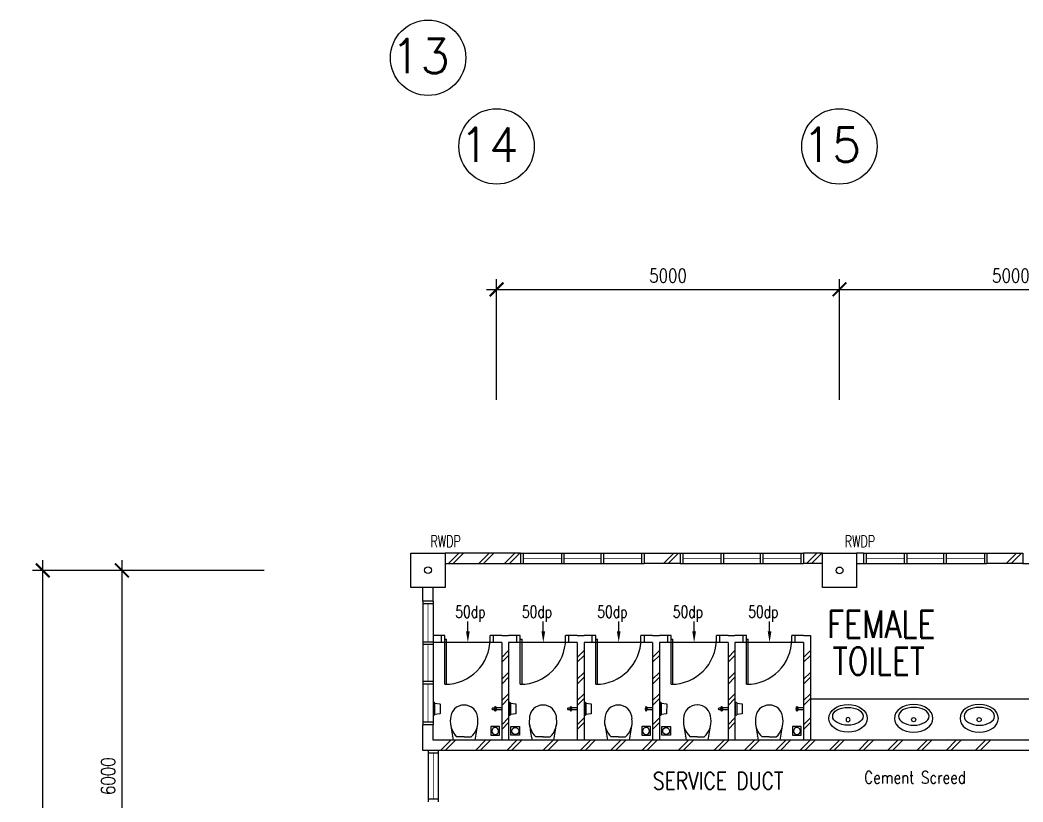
# Model space of a CAD drawing. Extents: x 2687779 to 2997471, y -863049 to -631414.
# Drawn here: x 2745266 to 2759891, y -642983 to -631584 of the extents above; entities that cross this region are included whole.
import ezdxf
from ezdxf.enums import TextEntityAlignment as Align

# ---------------------------------------------------------------- set-up
doc = ezdxf.new("R2010")
doc.units = 0
doc.header["$LTSCALE"] = 10
doc.header["$MEASUREMENT"] = 0
doc.header["$PDMODE"] = 34
doc.linetypes.add('DIVIDE', pattern=[1.25, 0.5, -0.25, 0, -0.25, 0, -0.25])
doc.layers.get('0').update_dxf_attribs({"linetype": 'CONTINUOUS'})
doc.layers.get('DEFPOINTS').update_dxf_attribs({"linetype": 'CONTINUOUS'})
for name, color, linetype in [('BO', 7, 'CONTINUOUS'), ('COL', 3, 'CONTINUOUS'), ('DIM', 7, 'CONTINUOUS'), ('DR', 7, 'CONTINUOUS'), ('FIT', 5, 'CONTINUOUS'), ('FITT', 5, 'CONTINUOUS'), ('GRID-T', 7, 'CONTINUOUS'), ('H', 1, 'CONTINUOUS'), ('partition', 7, 'CONTINUOUS'), ('PIPE', 5, 'DIVIDE'), ('RWDP', 145, 'CONTINUOUS'), ('SANI', 7, 'CONTINUOUS'), ('T25', 7, 'CONTINUOUS'), ('T50', 3, 'CONTINUOUS'), ('TEX', 2, 'CONTINUOUS'), ('txt', 7, 'CONTINUOUS'), ('WALL', 2, 'CONTINUOUS'), ('WIN', 5, 'CONTINUOUS')]:
    doc.layers.add(name, color=color, linetype=linetype)
doc.styles.add('DIMTEXT', font='romans.shx', dxfattribs={"width": 0.8, "height": 400})
doc.styles.add('ROMANS', font='romans.shx', dxfattribs={"width": 0.8, "height": 100})
doc.styles.get("Standard").update_dxf_attribs({"font": 'ROMANS.SHX'})
doc.dimstyles.new('STANDARD$0', dxfattribs={"dimscale": 0, "dimtxt": 8, "dimasz": 6, "dimexe": 1, "dimexo": 1, "dimgap": 3, "dimtad": 1, "dimdec": 0, "dimlfac": -1, "dimrnd": 1, "dimzin": 0, "dimdsep": 46, "dimtxsty": 'Standard', "dimcen": 0, "dimclrd": 5, "dimclre": 250, "dimadec": 0, "dimazin": 0, "dimtfac": 1, "dimtdec": 4, "dimtofl": 0, "dimtmove": 0, "dimatfit": 3, "dimfxl": 1, "dimtolj": 1, "dimtzin": 0, "dimarcsym": 0})

# ---------------------------------------------------------------- blocks, each defined once
blk = doc.blocks.new('_ARCHTICK')
at = {"color": 0, "linetype": 'ByBlock', "const_width": 0.15}
blk.add_lwpolyline([(-0.5, -0.5), (0.5, 0.5)], dxfattribs=at)
blk = doc.blocks.new('*D377')
at = {"layer": 'DEFPOINTS', "color": 0, "transparency": 16777216}
for p in [(2748975, -639608), (2746751, -645608), (2748975, -645608)]:
    blk.add_point(p, dxfattribs=at)
at = {"layer": 'DIM', "color": 7, "lineweight": -2, "transparency": 16777216}
for p, q in [((2746751, -639458), (2746751, -645758)), ((2748825, -639608), (2746601, -639608)), ((2748825, -645608), (2746601, -645608))]:
    blk.add_line(p, q, dxfattribs=at)
at = {"layer": 'DIM', "color": 7, "lineweight": -2, "transparency": 16777216, "xscale": 200, "yscale": 200, "zscale": 200}
for p, rotation in [((2746751, -639608), 90), ((2746751, -645608), 270)]:
    blk.add_blockref('_ARCHTICK', p, dxfattribs=dict(at, rotation=rotation))
at = {"layer": 'DIM', "color": 7, "transparency": 16777216, "insert": (2746551, -642608), "char_height": 200, "attachment_point": 5, "rotation": 90, "style": 'ROMANS'}
blk.add_mtext('\\A1;6000', dxfattribs=at)
blk = doc.blocks.new('*D386')
at = {"layer": 'DEFPOINTS', "color": 0, "transparency": 16777216}
for p in [(2745597, -639608), (2748661, -639608), (2748661, -693608)]:
    blk.add_point(p, dxfattribs=at)
at = {"layer": 'DIM', "color": 7, "lineweight": -2, "transparency": 16777216}
for p, q in [((2745597, -693758), (2745597, -639458)), ((2748511, -639608), (2745447, -639608)), ((2748511, -693608), (2745447, -693608))]:
    blk.add_line(p, q, dxfattribs=at)
at = {"layer": 'DIM', "color": 7, "lineweight": -2, "transparency": 16777216, "xscale": 200, "yscale": 200, "zscale": 200}
for p, rotation in [((2745597, -639608), 90), ((2745597, -693608), 270)]:
    blk.add_blockref('_ARCHTICK', p, dxfattribs=dict(at, rotation=rotation))
at = {"layer": 'DIM', "color": 7, "transparency": 16777216, "insert": (2745397, -666608), "char_height": 200, "attachment_point": 5, "rotation": 90, "style": 'ROMANS'}
blk.add_mtext('\\A1;54000', dxfattribs=at)
blk = doc.blocks.new('*D390')
at = {"layer": 'DEFPOINTS', "color": 0, "transparency": 16777216}
for p in [(2757216, -635510), (2752216, -637271), (2757216, -637271)]:
    blk.add_point(p, dxfattribs=at)
at = {"layer": 'DIM', "color": 7, "lineweight": -2, "transparency": 16777216}
for p, q in [((2752216, -637121), (2752216, -635360)), ((2757216, -637121), (2757216, -635360)), ((2752066, -635510), (2757366, -635510))]:
    blk.add_line(p, q, dxfattribs=at)
at = {"layer": 'DIM', "color": 7, "lineweight": -2, "transparency": 16777216, "xscale": 200, "yscale": 200, "zscale": 200, "rotation": 180}
blk.add_blockref('_ARCHTICK', (2752216, -635510), dxfattribs=at)
at = {"layer": 'DIM', "color": 7, "lineweight": -2, "transparency": 16777216, "xscale": 200, "yscale": 200, "zscale": 200}
blk.add_blockref('_ARCHTICK', (2757216, -635510), dxfattribs=at)
at = {"layer": 'DIM', "color": 7, "transparency": 16777216, "insert": (2754716, -635310), "char_height": 200, "attachment_point": 5, "style": 'ROMANS'}
blk.add_mtext('\\A1;5000', dxfattribs=at)
blk = doc.blocks.new('*D391')
at = {"layer": 'DEFPOINTS', "color": 0, "transparency": 16777216}
for p in [(2762216, -635510), (2757216, -637271), (2762216, -637271)]:
    blk.add_point(p, dxfattribs=at)
at = {"layer": 'DIM', "color": 7, "lineweight": -2, "transparency": 16777216}
for p, q in [((2757216, -637121), (2757216, -635360)), ((2762216, -637121), (2762216, -635360)), ((2757066, -635510), (2762366, -635510))]:
    blk.add_line(p, q, dxfattribs=at)
at = {"layer": 'DIM', "color": 7, "lineweight": -2, "transparency": 16777216, "xscale": 200, "yscale": 200, "zscale": 200, "rotation": 180}
blk.add_blockref('_ARCHTICK', (2757216, -635510), dxfattribs=at)
at = {"layer": 'DIM', "color": 7, "lineweight": -2, "transparency": 16777216, "xscale": 200, "yscale": 200, "zscale": 200}
blk.add_blockref('_ARCHTICK', (2762216, -635510), dxfattribs=at)
at = {"layer": 'DIM', "color": 7, "transparency": 16777216, "insert": (2759716, -635310), "char_height": 200, "attachment_point": 5, "style": 'ROMANS'}
blk.add_mtext('\\A1;5000', dxfattribs=at)
blk = doc.blocks.new('100FT')
at = {"layer": 'PIPE', "linetype": 'Continuous'}
blk.add_circle((0, 0), 50, dxfattribs=at)
blk = doc.blocks.new('A$C7CE3714C')
at = {"layer": 'FIT'}
blk.add_lwpolyline([(0, 0), (126, 0), (126, 126), (0, 126)], close=True, dxfattribs=at)
at = {"layer": 'FIT', "xscale": -1}
blk.add_blockref('100FT', (63, 66), dxfattribs=at)
blk = doc.blocks.new('ELLIPSE')
blk.add_circle((0.5, 0.5), 0.5)
blk = doc.blocks.new('BASIN-01')
blk.add_circle((0, 0), 30.3)
for p, xscale, yscale, zscale in [((279, -221), -559.6811780125836, 404.3346891934725, 559.6811780125837), ((220, -179), -444.6356025322193, 259.9294430529471, 444.6356025322195)]:
    blk.add_blockref('ELLIPSE', p, dxfattribs=dict(xscale=xscale, yscale=yscale, zscale=zscale))
blk = doc.blocks.new('d760')
at = {"layer": 'DR', "color": 1}
for p, q in [((-760, -100), (-760, 0)), ((-710, 0), (-760, 0)), ((-710, -710), (-710, 0)), ((-710, -100), (-710, 0)), ((-50, -100), (-50, 0)), ((0, 0), (-50, 0)), ((0, -100), (0, 0)), ((-710, -100), (-760, -100)), ((-710, -50), (-685, -50)), ((-50, -100), (-710, -100)), ((-685, -710), (-685, -50)), ((0, -100), (-50, -100))]:
    blk.add_line(p, q, dxfattribs=at)
blk.add_arc((-710, -50), 660, 270, 0, dxfattribs=at)

msp = doc.modelspace()

# ---------------------------------------------------------------- linework, layer by layer
at = {"layer": 'COL'}
for points in [[(2750966.3, -639358.2), (2751466.3, -639358.2), (2751466.3, -639858.2), (2750966.3, -639858.2)], [(2757466.3, -639358.2), (2757466.3, -639858.2), (2756966.3, -639858.2), (2756966.3, -639358.2)]]:
    msp.add_lwpolyline(points, close=True, dxfattribs=at)
at = {"layer": 'FITT'}
for p, q in [((2752192.2, -641615.8), (2752192.2, -641609)), ((2752202.2, -641615.8), (2752202.2, -641609)), ((2752285.8, -641613.2), (2752209.5, -641613.2)), ((2753292.2, -641615.8), (2753292.2, -641609)), ((2753302.2, -641615.8), (2753302.2, -641609)), ((2753385.8, -641613.2), (2753309.5, -641613.2)), ((2754392.2, -641615.8), (2754392.2, -641609)), ((2754402.2, -641615.8), (2754402.2, -641609)), ((2754485.8, -641613.2), (2754409.5, -641613.2)), ((2755492.2, -641615.8), (2755492.2, -641609)), ((2755502.2, -641615.8), (2755502.2, -641609)), ((2755585.8, -641613.2), (2755509.5, -641613.2)), ((2756592.2, -641615.8), (2756592.2, -641609)), ((2756602.2, -641615.8), (2756602.2, -641609)), ((2756685.8, -641613.2), (2756609.5, -641613.2)), ((2752192.2, -641642.5), (2752192.2, -641635.7)), ((2752202.2, -641642.5), (2752202.2, -641635.6)), ((2752285.8, -641638.2), (2752209.5, -641638.2)), ((2753292.2, -641642.5), (2753292.2, -641635.7)), ((2753302.2, -641642.5), (2753302.2, -641635.6)), ((2753385.8, -641638.2), (2753309.5, -641638.2)), ((2754392.2, -641642.5), (2754392.2, -641635.7)), ((2754402.2, -641642.5), (2754402.2, -641635.6)), ((2754485.8, -641638.2), (2754409.5, -641638.2)), ((2755492.2, -641642.5), (2755492.2, -641635.7)), ((2755502.2, -641642.5), (2755502.2, -641635.6)), ((2755585.8, -641638.2), (2755509.5, -641638.2)), ((2756592.2, -641642.5), (2756592.2, -641635.7)), ((2756602.2, -641642.5), (2756602.2, -641635.6)), ((2756685.8, -641638.2), (2756609.5, -641638.2))]:
    msp.add_line(p, q, dxfattribs=at)
at = {"layer": 'FITT', "elevation": 0}
for points in [[(2752181.4, -641618.2), (2752154.7, -641618.3, 0.9999995), (2752154.7, -641633.3), (2752181.4, -641633.2)], [(2753281.4, -641618.2), (2753254.7, -641618.3, 0.9999995), (2753254.7, -641633.3), (2753281.4, -641633.2)], [(2755481.4, -641618.2), (2755454.7, -641618.3, 0.9999995), (2755454.7, -641633.3), (2755481.4, -641633.2)]]:
    msp.add_lwpolyline(points, format="xyb", dxfattribs=at)
at = {"layer": 'FITT'}
for centre, radius in [((2752197.2, -641625.7), 11.1), ((2752197.2, -641602), 8.61), ((2753297.2, -641625.7), 11.1), ((2753297.2, -641602), 8.61), ((2754397.2, -641625.7), 11.1), ((2754397.2, -641602), 8.61), ((2755497.2, -641625.7), 11.1), ((2755497.2, -641602), 8.61), ((2756597.2, -641625.7), 11.1), ((2756597.2, -641602), 8.61), ((2752197.2, -641649.5), 8.61), ((2753297.2, -641649.5), 8.61), ((2754397.2, -641649.5), 8.61), ((2755497.2, -641649.5), 8.61), ((2756597.2, -641649.5), 8.61)]:
    msp.add_circle(centre, radius, dxfattribs=at)
for centre, radius, start, end in [((2752197.2, -641625.7), 17.5, 106.78275, 253.2851), ((2752197.2, -641625.7), 17.5, 286.78275, 73.2851), ((2752282.6, -641625.7), 12.9, 284.6714, 75.39645), ((2753297.2, -641625.7), 17.5, 106.78275, 253.2851), ((2753297.2, -641625.7), 17.5, 286.78275, 73.2851), ((2753382.6, -641625.7), 12.9, 284.6714, 75.39645), ((2754397.2, -641625.7), 17.5, 106.78275, 253.2851), ((2754397.2, -641625.7), 17.5, 286.78275, 73.2851), ((2754482.6, -641625.7), 12.9, 284.6714, 75.39645), ((2755497.2, -641625.7), 17.5, 106.78275, 253.2851), ((2755497.2, -641625.7), 17.5, 286.78275, 73.2851), ((2755582.6, -641625.7), 12.9, 284.6714, 75.39645), ((2756597.2, -641625.7), 17.5, 106.78275, 253.2851), ((2756597.2, -641625.7), 17.5, 286.78275, 73.2851), ((2756682.6, -641625.7), 12.9, 284.6714, 75.39645)]:
    msp.add_arc(centre, radius, start, end, dxfattribs=at)
at = {"layer": 'GRID-T', "color": 7}
for centre in [(2751216.5, -632133.9, 0), (2752215.6, -633425.7), (2757215.6, -633425.7)]:
    msp.add_circle(centre, 550, dxfattribs=at)
at = {"layer": 'H'}
for p, q in [((2751512.7, -639508.2), (2751662.7, -639358.2)), ((2751583.4, -639508.2), (2751733.4, -639358.2)), ((2751955.3, -639508.2), (2752105.3, -639358.2)), ((2752026, -639508.2), (2752176, -639358.2)), ((2752331.3, -639508.2), (2752481.3, -639358.2)), ((2752402, -639508.2), (2752552, -639358.2)), ((2754648.7, -639508.2), (2754798.7, -639358.2)), ((2754719.4, -639508.2), (2754869.4, -639358.2)), ((2756735.7, -639508.2), (2756885.7, -639358.2)), ((2756806.4, -639508.2), (2756956.4, -639358.2)), ((2759648.7, -639508.2), (2759798.7, -639358.2)), ((2759719.4, -639508.2), (2759869.4, -639358.2)), ((2752291.3, -640875), (2752391.3, -640775)), ((2752291.3, -640945.8), (2752391.3, -640845.8)), ((2753391.3, -640875), (2753491.3, -640775)), ((2753391.3, -640945.8), (2753491.3, -640845.8)), ((2754491.3, -640875), (2754591.3, -640775)), ((2754491.3, -640945.8), (2754591.3, -640845.8)), ((2755591.3, -640875), (2755691.3, -640775)), ((2755591.3, -640945.8), (2755691.3, -640845.8)), ((2756691.3, -640875), (2756791.3, -640775)), ((2756691.3, -640945.8), (2756791.3, -640845.8)), ((2752291.3, -641194.6), (2752391.3, -641094.6)), ((2752291.3, -641265.3), (2752391.3, -641165.3)), ((2753391.3, -641194.6), (2753491.3, -641094.6)), ((2753391.3, -641265.3), (2753491.3, -641165.3)), ((2754491.3, -641194.6), (2754591.3, -641094.6)), ((2754491.3, -641265.3), (2754591.3, -641165.3)), ((2755591.3, -641194.6), (2755691.3, -641094.6)), ((2755591.3, -641265.3), (2755691.3, -641165.3)), ((2756691.3, -641194.6), (2756791.3, -641094.6)), ((2756691.3, -641265.3), (2756791.3, -641165.3)), ((2752291.3, -641506.4), (2752391.3, -641406.4)), ((2753391.3, -641506.4), (2753491.3, -641406.4)), ((2754491.3, -641506.4), (2754591.3, -641406.4)), ((2755591.3, -641506.4), (2755691.3, -641406.4)), ((2756691.3, -641506.4), (2756791.3, -641406.4)), ((2752291.3, -641577.1), (2752391.3, -641477.1)), ((2753391.3, -641577.1), (2753491.3, -641477.1)), ((2754491.3, -641577.1), (2754591.3, -641477.1)), ((2755591.3, -641577.1), (2755691.3, -641477.1)), ((2756691.3, -641577.1), (2756791.3, -641477.1)), ((2752291.3, -641856.7), (2752391.3, -641756.7)), ((2753391.3, -641856.7), (2753491.3, -641756.7)), ((2754491.3, -641856.7), (2754591.3, -641756.7)), ((2755591.3, -641856.7), (2755691.3, -641756.7)), ((2756691.3, -641856.7), (2756791.3, -641756.7)), ((2752291.3, -641927.4), (2752391.3, -641827.4)), ((2753391.3, -641927.4), (2753491.3, -641827.4)), ((2754491.3, -641927.4), (2754591.3, -641827.4)), ((2755591.3, -641927.4), (2755691.3, -641827.4)), ((2756691.3, -641927.4), (2756791.3, -641827.4)), ((2751396.5, -642233.2), (2751546.5, -642083.2)), ((2751467.2, -642233.2), (2751617.2, -642083.2)), ((2751905.5, -642233.2), (2752055.5, -642083.2)), ((2751976.2, -642233.2), (2752126.2, -642083.2)), ((2752362.3, -642233.2), (2752512.3, -642083.2)), ((2752433, -642233.2), (2752583, -642083.2)), ((2752891.8, -642233.2), (2753041.8, -642083.2)), ((2752962.5, -642233.2), (2753112.5, -642083.2)), ((2753434.4, -642233.2), (2753584.4, -642083.2)), ((2753505.2, -642233.2), (2753655.2, -642083.2)), ((2753878.5, -642233.2), (2754028.5, -642083.2)), ((2753949.2, -642233.2), (2754099.2, -642083.2)), ((2754335.3, -642233.2), (2754485.3, -642083.2)), ((2754406, -642233.2), (2754556, -642083.2)), ((2754864.8, -642233.2), (2755014.8, -642083.2)), ((2754935.5, -642233.2), (2755085.5, -642083.2)), ((2755382.4, -642233.2), (2755532.4, -642083.2)), ((2755453.1, -642233.2), (2755603.1, -642083.2)), ((2755826.4, -642233.2), (2755976.4, -642083.2)), ((2755897.1, -642233.2), (2756047.1, -642083.2)), ((2756283.2, -642233.2), (2756433.2, -642083.2)), ((2756353.9, -642233.2), (2756503.9, -642083.2)), ((2756638.5, -642233.2), (2756788.5, -642083.2)), ((2756709.2, -642233.2), (2756859.2, -642083.2)), ((2757064.8, -642233.2), (2757214.8, -642083.2)), ((2757135.5, -642233.2), (2757285.5, -642083.2)), ((2757491, -642233.2), (2757641, -642083.2)), ((2757561.7, -642233.2), (2757711.7, -642083.2)), ((2757917.2, -642233.2), (2758067.2, -642083.2)), ((2757988, -642233.2), (2758138, -642083.2)), ((2758343.5, -642233.2), (2758493.5, -642083.2)), ((2758414.2, -642233.2), (2758564.2, -642083.2)), ((2758769.7, -642233.2), (2758919.7, -642083.2)), ((2758840.4, -642233.2), (2758990.4, -642083.2)), ((2759196, -642233.2), (2759346, -642083.2)), ((2759266.7, -642233.2), (2759416.7, -642083.2))]:
    msp.add_line(p, q, dxfattribs=at)
at = {"layer": 'partition'}
msp.add_line((2760766.3, -641483.2), (2756783, -641483.2), dxfattribs=at)
at = {"layer": 'RWDP', "color": 142, "linetype": 'Continuous'}
for centre in [(2751216.3, -639604.1), (2757216.3, -639608.2)]:
    msp.add_circle(centre, 50, dxfattribs=at)
at = {"layer": 'SANI', "color": 1}
for p, q in [((2751796.5, -640498.2), (2751796.5, -640351.9)), ((2752896.5, -640498.2), (2752896.5, -640351.9)), ((2753996.5, -640498.2), (2753996.5, -640351.9)), ((2755096.5, -640498.2), (2755096.5, -640351.9)), ((2756196.5, -640498.2), (2756196.5, -640351.9))]:
    msp.add_line(p, q, dxfattribs=at)
at = {"layer": 'SANI'}
for p, q in [((2751552.1, -642035.5), (2751552.1, -642035.5)), ((2751742.1, -642035.5), (2751636.6, -642035.5)), ((2751741.1, -642035.5), (2751846.6, -642035.5)), ((2751931.1, -642035.5), (2751931.1, -642035.5)), ((2752702.3, -642035.5), (2752702.2, -642035.5)), ((2752892.2, -642035.5), (2752786.7, -642035.5)), ((2752891.3, -642035.5), (2752996.8, -642035.5)), ((2753081.3, -642035.5), (2753081.3, -642035.5)), ((2753801.9, -642035.5), (2753801.9, -642035.5)), ((2753991.9, -642035.5), (2753886.4, -642035.5)), ((2753991, -642035.5), (2754096.5, -642035.5)), ((2754181, -642035.5), (2754181, -642035.5)), ((2754951.5, -642034.2), (2754951.5, -642034.2)), ((2755141.5, -642034.2), (2755036, -642034.2)), ((2755140.6, -642034.2), (2755246.1, -642034.2)), ((2755330.6, -642034.2), (2755330.6, -642034.2)), ((2756001.9, -642035.5), (2756001.9, -642035.5)), ((2756191.9, -642035.5), (2756086.4, -642035.5)), ((2756191, -642035.5), (2756296.5, -642035.5)), ((2756381, -642035.5), (2756381, -642035.5)), ((2751901.5, -642083.2), (2751581.7, -642083.2)), ((2753051.7, -642083.2), (2752731.9, -642083.2)), ((2754151.3, -642083.2), (2753831.5, -642083.2)), ((2755300.9, -642082), (2754981.2, -642082)), ((2756351.3, -642083.2), (2756031.5, -642083.2))]:
    msp.add_line(p, q, dxfattribs=at)
at = {"layer": 'SANI', "color": 1}
for points in [[(2751316.1, -641710.5), (2751316.3, -641540.9, 0.5654258), (2751288.2, -641543.5, 0.4601841)], [(2751291.3, -641539.1), (2751291.3, -641712.3, 0.4601841), (2751316.3, -641710.5)], [(2751316.3, -641540.9), (2751386, -641550.8, -0.373687), (2751390.3, -641555.8), (2751390.1, -641695.9, -0.373687), (2751385.8, -641700.8), (2751316.1, -641710.6)], [(2752421.6, -641710.5), (2752421.8, -641540.9, 0.4601841), (2752396.8, -641539.1, 0.4601841)], [(2752396.8, -641539.1), (2752396.8, -641712.3, 0.4601841), (2752421.8, -641710.5)], [(2752421.8, -641540.9), (2752491.5, -641550.8, -0.373687), (2752495.8, -641555.8), (2752495.6, -641695.9, -0.373687), (2752491.3, -641700.8), (2752421.6, -641710.6)], [(2753521.6, -641710.5), (2753521.8, -641540.9, 0.4601841), (2753496.8, -641539.1, 0.4601841)], [(2753496.8, -641539.1), (2753496.8, -641712.3, 0.4601841), (2753521.8, -641710.5)], [(2753521.8, -641540.9), (2753591.5, -641550.8, -0.373687), (2753595.8, -641555.8), (2753595.6, -641695.9, -0.373687), (2753591.3, -641700.8), (2753521.6, -641710.6)], [(2754621.6, -641710.5), (2754621.8, -641540.9, 0.4601841), (2754596.8, -641539.1, 0.4601841)], [(2754596.8, -641539.1), (2754596.8, -641712.3, 0.4601841), (2754621.8, -641710.5)], [(2754621.8, -641540.9), (2754691.5, -641550.8, -0.373687), (2754695.8, -641555.8), (2754695.6, -641695.9, -0.373687), (2754691.3, -641700.8), (2754621.6, -641710.6)], [(2755721.6, -641710.5), (2755721.8, -641540.9, 0.4601841), (2755696.8, -641539.1, 0.4601841)], [(2755696.8, -641539.1), (2755696.8, -641712.3, 0.4601841), (2755721.8, -641710.5)], [(2755721.8, -641540.9), (2755791.5, -641550.8, -0.373687), (2755795.8, -641555.8), (2755795.6, -641695.9, -0.373687), (2755791.3, -641700.8), (2755721.6, -641710.6)]]:
    msp.add_lwpolyline(points, format="xyb", dxfattribs=at)
at = {"layer": 'SANI'}
for centre, radius, start, end in [((2751740.3, -641768.2), 197.4, 88.97321, 180.48306), ((2751742.8, -641768.2), 197.4, 359.51694, 91.02679), ((2752890.5, -641768.2), 197.4, 88.97321, 180.48306), ((2752893, -641768.2), 197.4, 359.51694, 91.02679), ((2753990.2, -641768.2), 197.4, 88.97321, 180.48306), ((2753992.7, -641768.2), 197.4, 359.51694, 91.02679), ((2755139.8, -641767), 197.4, 88.97321, 180.48306), ((2755142.3, -641767), 197.4, 359.51694, 91.02679), ((2756190.2, -641768.2), 197.4, 88.97321, 180.48306), ((2756192.7, -641768.2), 197.4, 359.51694, 91.02679), ((2751836.5, -641813), 296.7, 171.65588, 228.23122), ((2775511.3, -638008.7), 24273.9, 189.10107, 189.66319), ((2751646.7, -641813), 296.7, 311.76878, 8.34412), ((2727971.9, -638008.7), 24273.9, 350.33681, 350.89893), ((2752986.7, -641813), 296.7, 171.65588, 228.23122), ((2776661.4, -638008.7), 24273.9, 189.10107, 189.66319), ((2752796.9, -641813), 296.7, 311.76878, 8.34412), ((2729122.1, -638008.7), 24273.9, 350.33681, 350.89893), ((2754086.3, -641813), 296.7, 171.65588, 228.23122), ((2777761.1, -638008.7), 24273.9, 189.10107, 189.66319), ((2753896.5, -641813), 296.7, 311.76878, 8.34412), ((2730221.8, -638008.7), 24273.9, 350.33681, 350.89893), ((2755235.9, -641811.7), 296.7, 171.65588, 228.23122), ((2778910.7, -638007.4), 24273.9, 189.10107, 189.66319), ((2755046.2, -641811.7), 296.7, 311.76878, 8.34412), ((2731371.4, -638007.4), 24273.9, 350.33681, 350.89893), ((2756286.3, -641813), 296.7, 171.65588, 228.23122), ((2779961.1, -638008.7), 24273.9, 189.10107, 189.66319), ((2756096.5, -641813), 296.7, 311.76878, 8.34412), ((2732421.8, -638008.7), 24273.9, 350.33681, 350.89893)]:
    msp.add_arc(centre, radius, start, end, dxfattribs=at)
at = {"layer": 'SANI', "color": 1}
for points in [[(2751769.8, -640498.2), (2751823.1, -640498.2), (2751796.5, -640658.2)], [(2752869.8, -640498.2), (2752923.1, -640498.2), (2752896.5, -640658.2)], [(2753969.8, -640498.2), (2754023.1, -640498.2), (2753996.5, -640658.2)], [(2755069.8, -640498.2), (2755123.1, -640498.2), (2755096.5, -640658.2)], [(2756169.8, -640498.2), (2756223.1, -640498.2), (2756196.5, -640658.2)]]:
    msp.add_solid(points, dxfattribs=at)
at = {"layer": 'WALL'}
for p, q in [((2752566.3, -639358.2), (2751466.3, -639358.2)), ((2752566.3, -639358.2), (2752566.3, -639508.2)), ((2754366.3, -639358.2), (2754891.3, -639358.2)), ((2754366.3, -639358.2), (2754366.3, -639508.2)), ((2754891.3, -639358.2), (2754891.3, -639508.2)), ((2756691.3, -639358.2), (2756691.3, -639508.2)), ((2756966.3, -639358.2), (2756691.3, -639358.2)), ((2757566.3, -639358.2), (2757466.3, -639358.2)), ((2757566.3, -639358.2), (2757566.3, -639508.2)), ((2759366.3, -639358.2), (2759891.3, -639358.2)), ((2759366.3, -639358.2), (2759366.3, -639508.2)), ((2759891.3, -639358.2), (2759891.3, -639508.2)), ((2751466.3, -639508.2), (2752566.3, -639508.2)), ((2754891.3, -639508.2), (2754366.3, -639508.2)), ((2756966.3, -639508.2), (2756691.3, -639508.2)), ((2757466.3, -639508.2), (2757566.3, -639508.2)), ((2759891.3, -639508.2), (2759366.3, -639508.2)), ((2751141.3, -640058.2), (2751141.3, -639858.2)), ((2751291.3, -640058.2), (2751291.3, -639858.2)), ((2751291.3, -640058.2), (2751141.3, -640058.2)), ((2751411.3, -640558.2), (2751291.3, -640558.2)), ((2752291.3, -640558.2), (2752171.3, -640558.2)), ((2752291.3, -640558.2), (2752391.3, -640558.2)), ((2752511.3, -640558.2), (2752391.3, -640558.2)), ((2753391.3, -640558.2), (2753271.3, -640558.2)), ((2753391.3, -640558.2), (2753491.3, -640558.2)), ((2753611.3, -640558.2), (2753491.3, -640558.2)), ((2754491.3, -640558.2), (2754371.3, -640558.2)), ((2754491.3, -640558.2), (2754591.3, -640558.2)), ((2754711.3, -640558.2), (2754591.3, -640558.2)), ((2755591.3, -640558.2), (2755471.3, -640558.2)), ((2755591.3, -640558.2), (2755691.3, -640558.2)), ((2755811.3, -640558.2), (2755691.3, -640558.2)), ((2756691.3, -640558.2), (2756571.3, -640558.2)), ((2756691.3, -640558.2), (2756791.3, -640558.2)), ((2756791.3, -640558.2), (2756791.3, -642083.2)), ((2751411.3, -640658.2), (2751291.3, -640658.2)), ((2752291.3, -640658.2), (2752171.3, -640658.2)), ((2752291.3, -640658.2), (2752291.3, -642083.2)), ((2752391.3, -640658.2), (2752391.3, -642083.2)), ((2752511.3, -640658.2), (2752391.3, -640658.2)), ((2753391.3, -640658.2), (2753271.3, -640658.2)), ((2753391.3, -640658.2), (2753391.3, -642083.2)), ((2753491.3, -640658.2), (2753491.3, -642083.2)), ((2753611.3, -640658.2), (2753491.3, -640658.2)), ((2754491.3, -640658.2), (2754371.3, -640658.2)), ((2754491.3, -640658.2), (2754491.3, -642083.2)), ((2754591.3, -640658.2), (2754591.3, -642083.2)), ((2754711.3, -640658.2), (2754591.3, -640658.2)), ((2755591.3, -640658.2), (2755471.3, -640658.2)), ((2755591.3, -640658.2), (2755591.3, -642083.2)), ((2755691.3, -640658.2), (2755691.3, -642083.2)), ((2755811.3, -640658.2), (2755691.3, -640658.2)), ((2756691.3, -640658.2), (2756571.3, -640658.2)), ((2756691.3, -640658.2), (2756691.3, -642083.2)), ((2751141.3, -642233.2), (2751141.3, -641858.2)), ((2751291.3, -641858.2), (2751141.3, -641858.2)), ((2751291.3, -642083.2), (2751291.3, -641858.2)), ((2760766.3, -642083.2), (2751291.3, -642083.2)), ((2760808, -642233.2), (2751141.3, -642233.2))]:
    msp.add_line(p, q, dxfattribs=at)
at = {"layer": 'WIN'}
for p, q in [((2752566.3, -639358.2), (2754366.3, -639358.2)), ((2752604.3, -639358.2), (2752604.3, -639508.2)), ((2753160, -639358.2), (2753160, -639508.2)), ((2753198, -639358.2), (2753198, -639508.2)), ((2753734.7, -639358.2), (2753734.7, -639508.2)), ((2753772.7, -639358.2), (2753772.7, -639508.2)), ((2754328.3, -639358.2), (2754328.3, -639508.2)), ((2754891.3, -639358.2), (2756691.3, -639358.2)), ((2754929.3, -639358.2), (2754929.3, -639508.2)), ((2755485, -639358.2), (2755485, -639508.2)), ((2755523, -639358.2), (2755523, -639508.2)), ((2756059.7, -639358.2), (2756059.7, -639508.2)), ((2756097.7, -639358.2), (2756097.7, -639508.2)), ((2756653.3, -639358.2), (2756653.3, -639508.2)), ((2757566.3, -639358.2), (2759366.3, -639358.2)), ((2757604.3, -639358.2), (2757604.3, -639508.2)), ((2758160, -639358.2), (2758160, -639508.2)), ((2758198, -639358.2), (2758198, -639508.2)), ((2758734.7, -639358.2), (2758734.7, -639508.2)), ((2758772.7, -639358.2), (2758772.7, -639508.2)), ((2759328.3, -639358.2), (2759328.3, -639508.2)), ((2752566.3, -639508.2), (2754366.3, -639508.2)), ((2754891.3, -639508.2), (2756691.3, -639508.2)), ((2757566.3, -639508.2), (2759366.3, -639508.2)), ((2759891.3, -639508.2), (2761691.3, -639508.2)), ((2751141.3, -640058.2), (2751141.3, -641858.2)), ((2751291.3, -640096.2), (2751141.3, -640096.2)), ((2751291.3, -640058.2), (2751291.3, -641858.2)), ((2751291.3, -640651.9), (2751141.3, -640651.9)), ((2751291.3, -640689.9), (2751141.3, -640689.9)), ((2751291.3, -641226.5), (2751141.3, -641226.5)), ((2751291.3, -641264.5), (2751141.3, -641264.5)), ((2751291.3, -641820.2), (2751141.3, -641820.2)), ((2751216.3, -642233.2), (2751216.3, -642983.2)), ((2751366.3, -642273.2), (2751216.3, -642273.2)), ((2751366.3, -642983.2), (2751366.3, -642233.2)), ((2751366.3, -642943.2), (2751216.3, -642943.2))]:
    msp.add_line(p, q, dxfattribs=at)
at = {"layer": 'WIN', "const_width": 10, "flags": 128}
for points in [[(2752604.3, -639433.2), (2753160, -639433.2)], [(2753198, -639433.2), (2753734.7, -639433.2)], [(2753772.7, -639433.2), (2754328.3, -639433.2)], [(2754929.3, -639433.2), (2755485, -639433.2)], [(2755523, -639433.2), (2756059.7, -639433.2)], [(2756097.7, -639433.2), (2756653.3, -639433.2)], [(2757604.3, -639433.2), (2758160, -639433.2)], [(2758198, -639433.2), (2758734.7, -639433.2)], [(2758772.7, -639433.2), (2759328.3, -639433.2)], [(2751216.3, -640096.2), (2751216.3, -640651.9)], [(2751216.3, -640689.9), (2751216.3, -641226.5)], [(2751216.3, -641264.5), (2751216.3, -641820.2)], [(2751291.3, -642943.2), (2751291.3, -642273.2)]]:
    msp.add_lwpolyline(points, dxfattribs=at)

# ---------------------------------------------------------------- block references
at = {"layer": 'BO', "linetype": 'Continuous'}
for p in [(2752171.3, -640558.2), (2753271.3, -640558.2), (2754371.3, -640558.2), (2755471.3, -640558.2), (2756571.3, -640558.2)]:
    msp.add_blockref('d760', p, dxfattribs=at)
at = {"layer": 'SANI', "xscale": -1, "rotation": 180}
msp.add_blockref('BASIN-01', (2757341.3, -641783.2), dxfattribs=at)
at = {"layer": 'SANI', "rotation": 180}
for p in [(2758296.9, -641783.2), (2759252.5, -641783.2)]:
    msp.add_blockref('BASIN-01', p, dxfattribs=at)
at = {"layer": 'T25', "rotation": 180}
for p in [(2752258.3, -641884), (2752258.3, -641884), (2754458.3, -641884), (2754458.3, -641884), (2756658.3, -641884), (2756658.3, -641884)]:
    msp.add_blockref('A$C7CE3714C', p, dxfattribs=at)
at = {"layer": 'T25', "xscale": -1, "rotation": 180}
for p in [(2752424.4, -641884), (2752424.4, -641884), (2754624.4, -641884), (2754624.4, -641884)]:
    msp.add_blockref('A$C7CE3714C', p, dxfattribs=at)

# ---------------------------------------------------------------- texts
at = {"layer": 'GRID-T', "color": 3, "style": 'ROMANS'}
for s, p in [('13', (2750676.3, -632359.7, 0)), ('14', (2751675.4, -633651.4)), ('15', (2756675.4, -633651.4))]:
    msp.add_text(s, height=500, dxfattribs=at).set_placement(p)
at = {"layer": 'RWDP', "color": 142, "style": 'ROMANS', "width": 0.7}
for p in [(2751251.5, -639269.5), (2757292.4, -639269.5)]:
    msp.add_text('RWDP', height=170, dxfattribs=at).set_placement(p)
at = {"layer": 'T50', "color": 4, "style": 'DIMTEXT', "width": 0.8}
for s, p in [('FEMALE', (2757824.9, -640392.7, 3887.4)), ('TOILET', (2757788.6, -640931.5, 3887.4))]:
    msp.add_text(s, height=400, dxfattribs=at).set_placement(p, align=Align.MIDDLE)
at = {"layer": 'TEX', "color": 1, "ltscale": 0.5, "style": 'ROMANS', "width": 0.75}
for p in [(2751614.3, -640297.2), (2752585.3, -640297.2), (2753685.3, -640297.2), (2754785.3, -640297.2), (2755885.3, -640297.2)]:
    msp.add_text('50dp', height=175, dxfattribs=at).set_placement(p)
at = {"layer": 'txt', "color": 3, "ltscale": 10, "style": 'ROMANS', "width": 0.8}
msp.add_text('SERVICE DUCT', height=250, dxfattribs=at).set_placement((2755446.3, -642675, 3887.4), align=Align.MIDDLE)
at = {"layer": 'WALL', "color": 7, "style": 'ROMANS', "width": 0.8}
msp.add_text('Cement Screed', height=180, dxfattribs=at).set_placement((2757577.8, -642716.5))

# ---------------------------------------------------------------- dimensions: what is measured, and where the dimension line sits
at = {"layer": 'DIM'}
for p1, p2, distance, picture, middle in [((2752216.3, -637270.9), (2757216.3, -637270.9), 1761, '*D390', (2754716.3, -635309.9)), ((2757216.3, -637270.9), (2762216.3, -637270.9), 1761, '*D391', (2759716.3, -635309.9)), ((2748660.8, -693608.2), (2748660.8, -639608.2), 3063.7, '*D386', (2745397.1, -666608.2)), ((2748974.6, -639608.2), (2748974.6, -645608.2), -2223.9, '*D377', (2746550.7, -642608.2))]:
    dim = msp.add_aligned_dim(p1=p1, p2=p2, distance=distance, dimstyle='STANDARD$0', override={"dimscale": 100, "dimtxt": 2, "dimasz": 2, "dimexe": 1.5, "dimexo": 1.5, "dimgap": 1, "dimtxsty": 'ROMANS', "dimblk": 'ARCHTICK', "dimdle": 1.5, "dimclrd": 7, "dimclre": 7, "dimclrt": 7, "dimtdec": 0, "dimtmove": 2}, dxfattribs=at)
    dim.commit()
    dim.dimension.update_dxf_attribs({"geometry": picture, "text_midpoint": middle})

doc.saveas('drawing.dxf')
